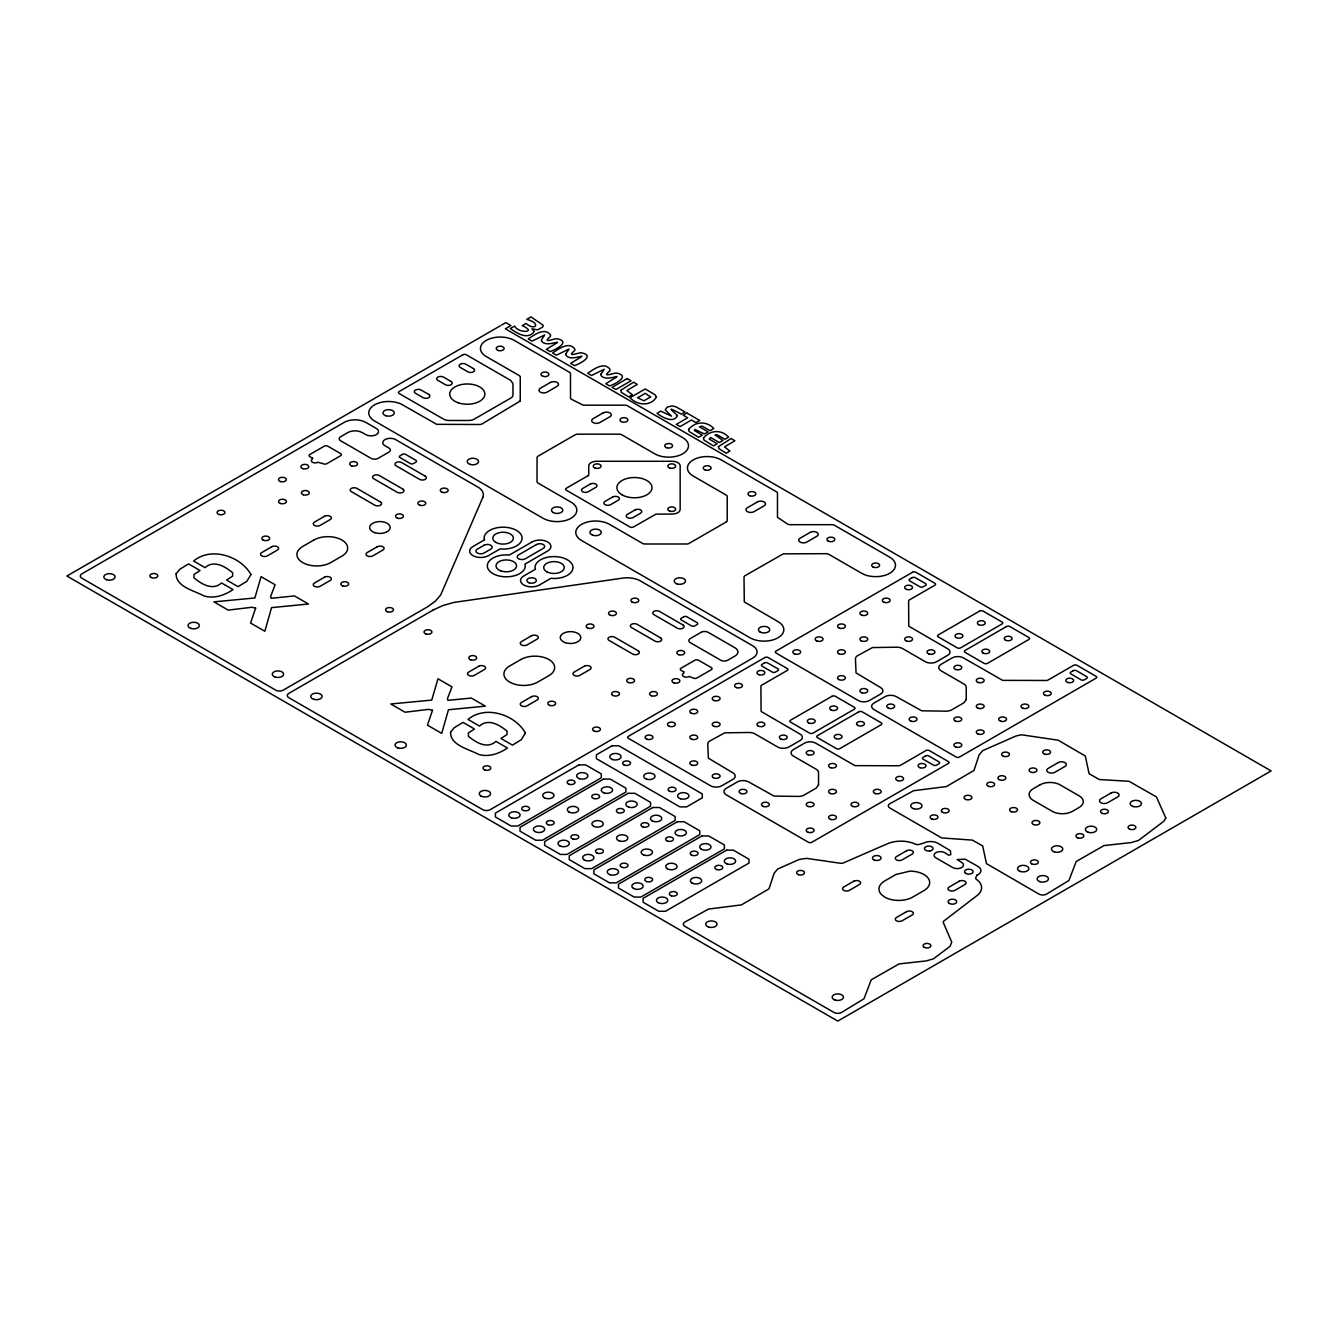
<?xml version="1.0" encoding="UTF-8"?>
<svg xmlns="http://www.w3.org/2000/svg" width="1338" height="1338" viewBox="0 0 1338 1338"><rect width="100%" height="100%" fill="white"/><g stroke="black" fill="none" stroke-linecap="round" stroke-linejoin="round"><path stroke-width="1.5" d="M500.228 325.853L66.9 576.026L837.772 1021.095L1271.1 770.922L505.363 328.83L510.965 325.602L505.814 322.625L501.449 325.134M976.941 875.152L976.054 877.109A3.713 2.141 0 0 0 976.506 879.417A22.746 13.129 0 0 1 977.008 895.607L944.009 920.895A3.713 2.141 0 0 0 943.357 922.718L951.77 942.186L950.047 946.334L933.422 958.861L926.13 960.935L899.052 963.912L871.205 979.834L863.997 998.784L841.535 1012.465A5.319 3.077 0 0 1 834.009 1012.465L684.905 926.364A5.319 3.061 0 0 1 684.905 922.033L708.605 909.054L741.403 904.906L768.999 888.833L774.15 873.196L777.746 868.981L799.422 859.381L806.613 858.377L840.348 863.244A3.713 2.141 0 0 0 843.492 862.876L887.295 843.81A22.746 13.129 0 0 1 915.326 844.111A3.713 2.141 0 0 0 919.34 844.362L923.805 843.074A10.202 5.887 0 0 1 937.905 843.258L950.398 850.684L950.8 854.631L948.558 855.183L944.862 852.691A6.322 3.646 0 0 0 935.898 852.691A6.322 3.646 0 0 0 935.898 857.859L952.689 867.542A6.322 3.646 0 0 0 961.637 867.542A6.322 3.646 0 0 0 961.637 862.374L957.138 859.565L965.099 859.18L977.978 866.388A10.202 5.887 0 0 1 978.295 874.534L976.941 875.152M677.413 415.516C673.884 423.945 661.457 417.004 657.042 413.291L660.771 411.134L671.559 416.151L665.203 409.863L667.21 407.087L672.027 405.932L675.857 406.769L685.073 411.987L681.343 414.144C665.839 405.966 670.606 409.027 677.413 415.516M541.572 339.701L541.455 340.839C546.774 349.837 571.644 333.714 546.322 349.369L550.152 351.576C556.457 349.402 571.209 341.29 556.675 338.681C552.193 339.2 541.907 343.582 550.386 336.457L550.604 335.169C544.901 326.706 533.795 335.202 528.276 338.949L532.072 341.14L544.7 334.968L541.572 339.701M565.907 353.75L565.79 354.888C571.109 363.886 595.979 347.763 570.657 363.418L574.487 365.625C580.792 363.451 595.544 355.339 581.01 352.73C576.527 353.249 566.242 357.631 574.721 350.506L574.922 349.218C569.235 340.755 558.13 349.251 552.594 352.998L556.391 355.189L569.035 349.017L565.907 353.75M601.046 374.038L600.929 375.175C606.265 384.173 631.118 368.05 605.796 383.705L609.643 385.929C615.932 383.755 630.683 375.627 616.166 373.018C611.683 373.536 601.398 377.918 609.86 370.793L610.078 369.505C604.375 361.043 593.269 369.539 587.75 373.285L591.547 375.476L604.191 369.305L601.046 374.038M255.642 608.154L250.557 623.04L264.84 631.268L271.564 607.619L308.493 604.023L294.477 595.928L271.146 598.303L270.627 596.447L275.11 584.756L261.077 576.645L254.872 597.969L213.879 601.866L228.162 610.111L251.895 607.268L255.642 608.154M432.492 710.311L427.441 725.163L441.724 733.408L448.447 709.742L485.376 706.146L471.361 698.051L447.896 700.343L447.461 698.553L451.993 686.879L437.978 678.784L431.756 700.092L390.78 703.989L405.046 712.234L428.745 709.357L432.492 710.311M1165.816 818.103L1163.843 821.231L1138.404 840.498L1131.128 842.589L1104.017 845.566L1076.187 861.505L1068.962 880.454L1046.517 894.119A5.319 3.077 0 0 1 1038.99 894.119L986.457 863.612L982.677 845.9L972.341 840.113L941.668 837.923L889.87 808.018A5.319 3.061 0 0 1 889.87 803.686L913.553 790.725L946.384 786.56L973.98 770.487L979.132 754.833L982.744 750.635L1016.111 735.95L1021.513 734.796L1058.207 740.198L1085.302 756.037L1089.099 773.749L1099.418 779.536L1129.038 781.292L1156.467 796.93L1165.816 818.103M312.59 458.248L312.423 459.085A3.88 2.241 0 0 0 312.423 462.246A3.88 2.241 0 0 0 317.909 462.246L323.11 463.684A2.626 1.522 0 0 0 326.823 463.684L340.621 455.723A2.626 1.522 0 0 0 340.621 453.582L327.894 446.223A2.626 1.522 0 0 0 324.181 446.223L309.814 454.519A2.626 1.522 0 0 0 309.814 456.659L312.59 458.248M683.818 671.927L683.534 673.349A3.88 2.241 0 0 0 683.534 676.51A3.88 2.241 0 0 0 689.037 676.51L693.218 678.015A2.626 1.522 0 0 0 696.931 678.015L711.298 669.719A2.626 1.522 0 0 0 711.298 667.578L698.553 660.236A2.626 1.522 0 0 0 694.84 660.236L681.059 668.197A2.626 1.522 0 0 0 681.059 670.338L683.818 671.927M656.423 397.001C651.021 406.668 636.938 405.481 630.064 397.721L645.217 388.973L655.051 394.76L656.423 397.001M176.114 573.734C175.796 586.964 194.445 590.66 204.162 595.979C214.214 598.939 224.684 595.31 233.013 589.573L221.523 582.95C212.742 590.995 201.503 584.054 193.993 577.882L193.993 574.487L200.048 570.54L188.574 563.917L179.76 569.302L176.114 573.734M250.942 574.554L246.844 581.294L238.047 586.663L226.557 580.04L232.628 576.109L232.628 572.714C225.102 566.543 213.863 559.602 205.082 567.646L193.609 561.007C211.237 546.255 240.89 556.307 250.942 574.554M450.555 732.17C450.22 745.4 468.885 749.096 478.586 754.415C488.638 757.375 499.107 753.746 507.436 748.026L495.963 741.386C487.166 749.431 475.927 742.49 468.417 736.318L468.417 732.923L474.472 728.993L462.998 722.369L454.201 727.738L450.555 732.17M525.382 733.007L521.268 739.73L512.471 745.115L500.997 738.492L507.052 734.545L507.052 731.15C499.542 724.979 488.303 718.038 479.506 726.082L468.032 719.459C485.661 704.691 515.314 714.743 525.382 733.007M688.585 429.414L689.12 431.488L698.603 437.292L702.299 435.168L694.355 430.518L694.907 429.431L704.407 433.947L708.086 431.823L699.423 426.822L702.015 426.103L710.077 430.669L713.756 428.545C706.531 420.65 695.108 421.42 688.585 429.414M703.454 438.011L703.989 440.068L713.489 445.872L717.168 443.748L709.224 439.098L710.612 437.526L719.275 442.527L722.955 440.403L715.027 434.984L716.9 434.683L724.945 439.265L728.625 437.125C721.399 429.23 709.976 430 703.454 438.011M620.815 390.278L621.317 392.335L628.576 396.851L632.322 394.693L626.886 390.512L637.289 384.407L633.493 382.216L620.815 390.278M718.422 446.624L718.907 448.682L726.183 453.214L729.912 451.04L724.477 446.875L734.897 440.754L731.1 438.563L718.422 446.624M533.962 331.255L533.628 332.409C526.687 339.936 516.719 332.861 510.33 328.596L514.645 326.104C518.241 333.63 538.093 332.727 522.255 325.636L526.085 323.428C534.882 331.49 542.007 323.278 526.704 319.381L530.969 316.905L543.077 325.184A5.018 2.893 0 0 1 542.308 327.325L537.592 329.85L531.922 328.814L533.962 331.255M520.248 400.999L482.182 423.862A3.713 2.141 0 0 1 479.556 424.497L436.673 424.33L402.554 404.845A19.786 11.423 0 0 0 374.573 404.845A19.786 11.423 0 0 0 374.573 421.002L543.077 518.274A19.786 11.423 0 0 0 571.042 518.274A19.786 11.423 0 0 0 571.042 502.135L538.127 483.118A3.713 2.141 0 0 1 537.04 481.613L537.04 457.68A3.713 2.141 0 0 1 538.127 456.158L575.106 434.8A3.713 2.141 0 0 1 577.732 434.181L619.176 434.181A3.713 2.141 0 0 1 621.819 434.8L654.734 453.816A19.786 11.423 0 0 0 682.698 453.816A19.786 11.423 0 0 0 682.698 437.66L627.522 405.799A3.713 2.141 0 0 0 624.896 405.18L583.217 405.18L571.577 399.343A3.713 2.141 0 0 1 570.49 397.821L570.49 373.77A3.713 2.141 0 0 0 569.403 372.248L514.21 340.387A19.786 11.423 0 0 0 486.246 340.387A19.786 11.423 0 0 0 486.246 356.544L519.161 375.543A3.713 2.141 0 0 1 520.248 377.065L520.248 400.999M818.538 784.854L816.213 788.082L804.071 795.09A7.911 4.566 0 0 1 798.468 796.428L774.033 796.077L748.611 781.894A7.911 4.566 0 0 0 737.422 781.894L726.233 788.35A7.911 4.566 0 0 0 726.233 794.822L808.47 842.288A2.375 1.371 0 0 0 811.815 842.288L948.324 763.48A2.375 1.371 0 0 0 948.324 761.539L929.291 750.568A2.375 1.371 0 0 0 925.946 750.568L900.34 765.353A2.375 1.371 0 0 1 898.668 765.754L854.965 765.637L815.728 743.142A7.911 4.566 0 0 0 804.539 743.142L793.35 749.598A7.911 4.566 0 0 0 793.35 756.054L816.213 769.25A7.911 4.566 0 0 1 818.538 772.478L818.538 784.854M966.22 699.59L963.895 702.818L951.753 709.826A7.911 4.566 0 0 1 946.167 711.164L921.715 710.812L896.293 696.63A7.911 4.566 0 0 0 885.104 696.63L873.915 703.086A7.911 4.566 0 0 0 873.915 709.541L956.152 757.024A2.375 1.371 0 0 0 959.513 757.024L1096.006 678.215A2.375 1.371 0 0 0 1096.006 676.275L1076.99 665.304A2.375 1.371 0 0 0 1073.628 665.304L1048.022 680.072A2.375 1.371 0 0 1 1046.349 680.473L1002.647 680.373L963.427 657.878A7.911 4.566 0 0 0 952.238 657.878L941.049 664.334A7.911 4.566 0 0 0 941.049 670.79L963.895 683.986A7.911 4.566 0 0 1 966.22 687.214L966.22 699.59M650.552 396.951L643.896 400.798L637.607 397.754L645.267 393.322L650.552 396.951M482.801 497.435L440.704 594.925L435.218 601.297L427.508 606.833L283.238 690.124A5.319 3.077 0 0 1 275.745 690.157L81.852 578.2A5.319 3.077 0 0 1 81.852 573.851L344.167 422.407A15.303 8.831 0 0 1 365.826 422.407L376.346 428.478A7.51 4.332 0 0 1 376.346 434.616A7.51 4.332 0 0 1 365.726 434.616L362.096 432.525A10.052 5.804 0 0 0 347.897 432.525L340.638 436.723A4.967 2.877 0 0 0 340.638 440.771L371.094 458.349A4.967 2.877 0 0 0 378.119 458.349L388.973 452.093A4.967 2.877 0 0 0 388.973 448.046L385.729 446.173A7.576 4.382 0 0 1 384.307 440.035A7.576 4.382 0 0 1 394.927 439.215L476.78 486.463A19 10.972 0 0 1 482.801 497.435M462.898 354.754L399.125 391.566A2.375 1.371 0 0 0 399.125 393.506L443.547 419.145A7.911 4.566 0 0 0 449.15 420.483L468.651 420.483A7.911 4.566 0 0 0 474.254 419.145L510.681 398.122A7.911 4.566 0 0 0 512.989 394.894L512.989 383.621L510.681 380.393L466.26 354.754A2.375 1.371 0 0 0 462.898 354.754M402.437 454.418L400.062 455.773A2.275 1.321 0 0 0 400.062 457.646L410.264 463.533A2.275 1.321 0 0 0 413.492 463.533L415.867 462.162A2.275 1.321 0 0 0 415.867 460.305L405.665 454.418A2.275 1.321 0 0 0 402.437 454.418M550.42 382.434L540.351 388.254A4.75 2.743 0 0 0 540.351 392.134A4.75 2.743 0 0 0 547.058 392.134L557.126 386.314A4.75 2.743 0 0 0 557.126 382.434A4.75 2.743 0 0 0 550.42 382.434M271.765 546.757L261.696 552.577A4.014 2.325 0 0 0 261.696 555.855A4.014 2.325 0 0 0 267.366 555.855L277.434 550.035A4.014 2.325 0 0 0 277.434 546.757A4.014 2.325 0 0 0 271.765 546.757M324.498 516.301L314.43 522.121A4.014 2.325 0 0 0 314.43 525.399A4.014 2.325 0 0 0 320.117 525.399L330.185 519.579A4.014 2.325 0 0 0 330.185 516.301A4.014 2.325 0 0 0 324.498 516.301M313.912 540L302.723 546.456A19.786 11.423 0 0 0 302.723 562.612A19.786 11.423 0 0 0 330.703 562.612L341.892 556.14A19.786 11.423 0 0 0 341.892 540A19.786 11.423 0 0 0 313.912 540M627.221 378.587L612.085 387.334L615.881 389.525L631.018 380.778L627.221 378.587M603.154 412.89L593.085 418.694A4.75 2.743 0 0 0 593.085 422.574A4.75 2.743 0 0 0 599.792 422.574L609.877 416.77A4.75 2.743 0 0 0 609.877 412.89A4.75 2.743 0 0 0 603.154 412.89M324.498 577.213L314.43 583.017A4.014 2.325 0 0 0 314.43 586.295A4.014 2.325 0 0 0 320.117 586.295L330.185 580.491A4.014 2.325 0 0 0 330.185 577.213A4.014 2.325 0 0 0 324.498 577.213M377.249 546.757L367.181 552.577A4.014 2.325 0 0 0 367.181 555.855A4.014 2.325 0 0 0 372.85 555.855L382.919 550.035A4.014 2.325 0 0 0 382.919 546.757A4.014 2.325 0 0 0 377.249 546.757M686.912 413.041L683.166 415.198L687.665 417.807L676.259 424.38L680.055 426.588L691.462 419.998L695.977 422.607L699.724 420.45L686.912 413.041M588.051 475.692L566.275 488.253A2.375 1.371 0 0 0 566.275 490.193L630.047 527.021A2.375 1.371 0 0 0 633.409 527.021L655.955 514.143L672.245 514.043A7.911 4.566 0 0 0 680.156 509.477L680.156 465.841A7.911 4.566 0 0 0 672.245 461.276L596.648 461.276A7.911 4.566 0 0 0 588.737 465.841L588.737 474.722A2.375 1.371 0 0 1 588.051 475.692M484.49 539.85L472.883 546.556A11.072 6.389 0 0 0 472.883 555.605A11.072 6.389 0 0 0 488.537 555.605L500.144 548.898L503.088 549.115A18.983 10.955 0 0 0 522.071 538.16A18.983 10.955 0 0 0 503.088 527.189A18.983 10.955 0 0 0 484.105 538.16L484.49 539.85M484.072 545.268L477.348 549.132A4.75 2.743 0 0 0 477.348 553.012A4.75 2.743 0 0 0 484.072 553.012L490.778 549.132A4.75 2.743 0 0 0 490.778 545.268A4.75 2.743 0 0 0 484.072 545.268M590.259 484.105L582.649 488.504A3.964 2.291 0 0 0 582.649 491.732A3.964 2.291 0 0 0 588.235 491.732L595.845 487.333A3.964 2.291 0 0 0 595.845 484.105A3.964 2.291 0 0 0 590.259 484.105M532.039 541.957L509.243 555.119L506.299 554.885A18.983 10.955 0 0 0 487.316 565.857A18.983 10.955 0 0 0 506.299 576.812A18.983 10.955 0 0 0 525.282 565.857L524.897 564.151L547.694 550.988A11.072 6.389 0 0 0 547.694 541.957A11.072 6.389 0 0 0 532.039 541.957M612.637 497.017L605.027 501.416A3.964 2.291 0 0 0 605.027 504.643A3.964 2.291 0 0 0 610.613 504.643L618.223 500.261A3.964 2.291 0 0 0 618.223 497.017A3.964 2.291 0 0 0 612.637 497.017M536.505 544.533L518.609 554.869A4.75 2.743 0 0 0 518.609 558.749A4.75 2.743 0 0 0 525.316 558.749L543.228 548.413A4.75 2.743 0 0 0 543.228 544.533A4.75 2.743 0 0 0 536.505 544.533M433.111 610.061L288.824 693.368A5.319 3.077 0 0 0 288.791 697.683L482.7 809.641A5.319 3.077 0 0 0 490.226 809.641L752.541 658.179A15.303 8.831 0 0 0 752.558 645.685L641.588 581.612A19 10.972 0 0 0 622.605 578.133L453.733 602.451L442.694 605.612L433.111 610.061M635.015 509.945L627.405 514.344A3.964 2.291 0 0 0 627.405 517.572A3.964 2.291 0 0 0 632.991 517.572L640.601 513.173A3.964 2.291 0 0 0 640.601 509.945A3.964 2.291 0 0 0 635.015 509.945M535.401 569.252L523.794 575.942A11.072 6.389 0 0 0 523.794 584.99A11.072 6.389 0 0 0 539.448 584.99L551.055 578.284L553.999 578.518A18.983 10.955 0 0 0 572.982 567.546A18.983 10.955 0 0 0 553.999 556.591A18.983 10.955 0 0 0 535.016 567.546L535.401 569.252M757.392 501.934L747.323 507.754A4.75 2.743 0 0 0 747.323 511.634A4.75 2.743 0 0 0 754.047 511.634L764.115 505.814A4.75 2.743 0 0 0 764.115 501.934A4.75 2.743 0 0 0 757.392 501.934M726.149 522.004L689.17 543.362A3.713 2.141 0 0 1 686.528 543.997L645.083 543.997A3.713 2.141 0 0 1 642.457 543.362L609.526 524.362A19.786 11.423 0 0 0 581.562 524.362A19.786 11.423 0 0 0 581.562 540.502L750.066 637.791A19.786 11.423 0 0 0 778.03 637.791A19.786 11.423 0 0 0 778.03 621.635L744.296 601.933L744.012 577.18A3.713 2.141 0 0 1 745.099 575.658L783.299 553.848L826.165 553.681A3.713 2.141 0 0 1 828.791 554.317L861.722 573.316A19.786 11.423 0 0 0 889.686 573.316A19.786 11.423 0 0 0 889.686 557.16L834.494 525.299A3.713 2.141 0 0 0 831.868 524.68L790.206 524.68A3.713 2.141 0 0 1 787.564 524.044L777.478 517.321L777.478 493.27A3.713 2.141 0 0 0 776.375 491.748L721.199 459.887A19.786 11.423 0 0 0 693.218 459.887A19.786 11.423 0 0 0 693.218 476.044L726.149 495.043A3.713 2.141 0 0 1 727.236 496.565L727.236 520.499A3.713 2.141 0 0 1 726.149 522.004M478.736 666.257L468.668 672.077A4.014 2.325 0 0 0 468.668 675.356A4.014 2.325 0 0 0 474.354 675.356L484.423 669.535A4.014 2.325 0 0 0 484.423 666.257A4.014 2.325 0 0 0 478.736 666.257M531.487 635.801L521.419 641.621A4.014 2.325 0 0 0 521.419 644.899A4.014 2.325 0 0 0 527.105 644.899L537.174 639.096A4.014 2.325 0 0 0 537.174 635.801A4.014 2.325 0 0 0 531.487 635.801M520.9 659.5L509.711 665.956A19.786 11.423 0 0 0 509.711 682.112A19.786 11.423 0 0 0 537.675 682.112L548.864 675.657A19.786 11.423 0 0 0 548.864 659.5A19.786 11.423 0 0 0 520.9 659.5M810.142 532.39L800.074 538.211A4.75 2.743 0 0 0 800.074 542.074A4.75 2.743 0 0 0 806.781 542.074L816.849 536.27A4.75 2.743 0 0 0 816.849 532.39A4.75 2.743 0 0 0 810.142 532.39M531.487 696.713L521.419 702.517A4.014 2.325 0 0 0 521.419 705.795A4.014 2.325 0 0 0 527.105 705.795L537.174 699.991A4.014 2.325 0 0 0 537.174 696.713A4.014 2.325 0 0 0 531.487 696.713M584.221 666.257L574.153 672.077A4.014 2.325 0 0 0 574.153 675.356A4.014 2.325 0 0 0 579.839 675.356L589.907 669.535A4.014 2.325 0 0 0 589.907 666.257A4.014 2.325 0 0 0 584.221 666.257M683.685 616.785L681.326 618.156A2.275 1.321 0 0 0 681.326 620.012L691.529 625.916A2.275 1.321 0 0 0 694.74 625.916L697.115 624.545A2.275 1.321 0 0 0 697.115 622.688L686.912 616.785A2.275 1.321 0 0 0 683.685 616.785M701.129 632.322L690.274 638.577A4.967 2.877 0 0 0 690.274 642.641L720.73 660.219A4.967 2.877 0 0 0 727.755 660.219L735.014 656.038A10.052 5.804 0 0 0 735.014 647.826L708.153 632.322A4.967 2.877 0 0 0 701.129 632.322M578.919 764.884L495.411 813.103L495.411 816.966L511.083 826.014L517.789 826.014L601.297 777.796L601.297 773.916L585.643 764.884L578.919 764.884M612.068 745.751L596.397 754.783L596.397 758.663L679.921 806.881L686.628 806.881L702.283 797.833L702.283 793.952L618.775 745.751L612.068 745.751M764.834 657.543L628.325 736.352A2.375 1.371 0 0 0 628.325 738.292L710.562 785.774A7.911 4.566 0 0 0 721.751 785.774L732.94 779.318A7.911 4.566 0 0 0 732.94 772.846L708.371 758.178L707.769 744.062A7.911 4.566 0 0 1 710.077 740.834L724.795 732.823L749.247 732.488A7.911 4.566 0 0 1 754.833 733.809L777.696 747.005A7.911 4.566 0 0 0 788.885 747.005L800.074 740.55A7.911 4.566 0 0 0 800.074 734.094L761.088 711.448L760.904 686.21A2.375 1.371 0 0 1 761.606 685.24L787.212 670.472A2.375 1.371 0 0 0 787.212 668.532L768.179 657.543A2.375 1.371 0 0 0 764.834 657.543M912.516 572.279L776.023 651.088A2.375 1.371 0 0 0 776.023 653.028L858.243 700.51A7.911 4.566 0 0 0 869.432 700.51L880.621 694.037A7.911 4.566 0 0 0 880.621 687.581L856.052 672.914L855.45 658.798A7.911 4.566 0 0 1 857.775 655.57L872.493 647.559L896.928 647.207A7.911 4.566 0 0 1 902.531 648.545L925.378 661.741A7.911 4.566 0 0 0 936.567 661.741L947.756 655.286A7.911 4.566 0 0 0 947.756 648.83L908.786 626.184L908.602 600.946A2.375 1.371 0 0 1 909.288 599.976L934.894 585.208A2.375 1.371 0 0 0 934.894 583.268L915.878 572.279A2.375 1.371 0 0 0 912.516 572.279M764.433 662.946L762.058 664.317A2.275 1.321 0 0 0 762.058 666.173L772.26 672.061A2.275 1.321 0 0 0 775.488 672.061L777.863 670.689A2.275 1.321 0 0 0 777.863 668.833L767.661 662.946A2.275 1.321 0 0 0 764.433 662.946M912.115 577.682L909.756 579.053A2.275 1.321 0 0 0 909.756 580.909L919.959 586.797A2.275 1.321 0 0 0 923.17 586.797L925.545 585.425A2.275 1.321 0 0 0 925.545 583.569L915.343 577.682A2.275 1.321 0 0 0 912.115 577.682M603.538 779.084L520.03 827.302L520.03 831.182L535.685 840.231L542.408 840.231L625.916 792.012L625.916 788.132L610.245 779.084L603.538 779.084M628.158 793.3L544.65 841.518L544.65 845.399L560.304 854.43L567.011 854.43L650.536 806.229L650.536 802.348L634.864 793.3L628.158 793.3M831.952 696.312L790.557 720.212A2.375 1.371 0 0 0 790.557 722.152L809.574 733.124A2.375 1.371 0 0 0 812.935 733.124L854.33 709.224A2.375 1.371 0 0 0 854.33 707.284L835.313 696.312A2.375 1.371 0 0 0 831.952 696.312M979.65 611.048L938.239 634.948A2.375 1.371 0 0 0 938.239 636.871L957.272 647.86A2.375 1.371 0 0 0 960.617 647.86L1002.028 623.96A2.375 1.371 0 0 0 1002.028 622.019L982.995 611.048A2.375 1.371 0 0 0 979.65 611.048M652.76 807.516L569.252 855.735L569.252 859.598L584.923 868.646L591.63 868.646L675.138 820.428L675.138 816.565L659.483 807.516L652.76 807.516M858.812 711.816L817.418 735.716A2.375 1.371 0 0 0 817.418 737.639L836.434 748.628A2.375 1.371 0 0 0 839.796 748.628L881.19 724.728A2.375 1.371 0 0 0 881.19 722.788L862.174 711.816A2.375 1.371 0 0 0 858.812 711.816M1006.494 626.535L965.099 650.452A2.375 1.371 0 0 0 965.099 652.375L984.116 663.364A2.375 1.371 0 0 0 987.477 663.364L1028.872 639.464A2.375 1.371 0 0 0 1028.872 637.524L1009.856 626.535A2.375 1.371 0 0 0 1006.494 626.535M677.379 821.733L593.871 869.934L593.871 873.814L609.526 882.863L616.249 882.863L699.757 834.644L699.757 830.764L684.086 821.733L677.379 821.733M701.998 835.932L618.491 884.15L618.491 888.031L634.145 897.062L640.869 897.062L724.376 848.861L724.376 844.98L708.705 835.932L701.998 835.932M726.601 850.148L643.093 898.367L643.093 902.23L658.764 911.278L665.471 911.278L748.979 863.06L748.979 859.197L733.324 850.148L726.601 850.148M925.545 755.953L923.17 757.325A2.275 1.321 0 0 0 923.17 759.198L933.372 765.085A2.275 1.321 0 0 0 936.6 765.085L938.975 763.714A2.275 1.321 0 0 0 938.975 761.857L928.773 755.953A2.275 1.321 0 0 0 925.545 755.953M1073.227 670.689L1070.868 672.061A2.275 1.321 0 0 0 1070.868 673.917L1081.071 679.821A2.275 1.321 0 0 0 1084.282 679.821L1086.657 678.45A2.275 1.321 0 0 0 1086.657 676.593L1076.454 670.689A2.275 1.321 0 0 0 1073.227 670.689M1058.224 762.593L1048.156 768.413A4.75 2.743 0 0 0 1048.156 772.277A4.75 2.743 0 0 0 1054.879 772.277L1064.948 766.473A4.75 2.743 0 0 0 1064.948 762.593A4.75 2.743 0 0 0 1058.224 762.593M853.761 881.24L843.693 887.044A4.014 2.325 0 0 0 843.693 890.339A4.014 2.325 0 0 0 849.379 890.339L859.448 884.518A4.014 2.325 0 0 0 859.448 881.24A4.014 2.325 0 0 0 853.761 881.24M906.512 850.784L896.443 856.604A4.014 2.325 0 0 0 896.443 859.882A4.014 2.325 0 0 0 902.113 859.882L912.182 854.062A4.014 2.325 0 0 0 912.182 850.784A4.014 2.325 0 0 0 906.512 850.784M1039.91 784.888L1033.304 788.701A14.317 8.262 0 0 0 1033.304 800.392L1052.22 811.313A14.317 8.262 0 0 0 1072.474 811.313L1079.064 807.5A14.317 8.262 0 0 0 1079.064 795.809L1060.164 784.888A14.317 8.262 0 0 0 1039.91 784.888M895.925 874.483L884.736 880.939A19.786 11.423 0 0 0 881.591 894.721L884.736 897.096A19.786 11.423 0 0 0 912.7 897.096L923.889 890.623A19.786 11.423 0 0 0 928.187 878.18A19.786 11.423 0 0 0 909.907 871.138L895.925 874.483M1110.975 793.049L1100.906 798.853A4.75 2.743 0 0 0 1100.906 802.733A4.75 2.743 0 0 0 1107.613 802.733L1117.682 796.93A4.75 2.743 0 0 0 1117.682 793.049A4.75 2.743 0 0 0 1110.975 793.049M906.512 911.68L896.443 917.5A4.014 2.325 0 0 0 896.443 920.778A4.014 2.325 0 0 0 902.113 920.778L912.182 914.975A4.014 2.325 0 0 0 912.182 911.68A4.014 2.325 0 0 0 906.512 911.68M959.246 881.24L949.177 887.044A4.014 2.325 0 0 0 949.177 890.339A4.014 2.325 0 0 0 954.864 890.339L964.932 884.518A4.014 2.325 0 0 0 964.932 881.24A4.014 2.325 0 0 0 959.246 881.24M929.86 850.951L928.739 851.035A4.315 2.492 0 0 1 924.842 847.506A4.315 2.492 0 0 1 932.051 846.954A4.315 2.492 0 0 1 929.86 850.951M1033.02 772.511L1031.999 772.444A3.964 2.291 0 0 1 1029.875 768.848A3.964 2.291 0 0 1 1036.448 769.099L1036.833 769.651A3.964 2.291 0 0 1 1033.02 772.511M473.451 368.586L465.841 364.204A3.964 2.291 0 0 0 460.239 364.204A3.964 2.291 0 0 0 460.239 367.432L467.848 371.813A3.964 2.291 0 0 0 473.451 371.813A3.964 2.291 0 0 0 473.451 368.586M451.073 381.514L443.463 377.115A3.964 2.291 0 0 0 437.861 377.115A3.964 2.291 0 0 0 437.861 380.343L445.47 384.742A3.964 2.291 0 0 0 451.073 384.742A3.964 2.291 0 0 0 451.073 381.514M428.695 394.426L421.085 390.027A3.964 2.291 0 0 0 415.482 390.027A3.964 2.291 0 0 0 415.482 393.272L423.092 397.654A3.964 2.291 0 0 0 428.695 397.654A3.964 2.291 0 0 0 428.695 394.426M425.2 476.144L401.718 462.58A3.964 2.291 0 0 0 396.115 462.58A3.964 2.291 0 0 0 396.115 465.808L419.614 479.372A3.964 2.291 0 0 0 425.2 479.372A3.964 2.291 0 0 0 425.2 476.144M682.965 624.963L659.467 611.399A3.964 2.291 0 0 0 653.881 611.399A3.964 2.291 0 0 0 653.881 614.627L677.363 628.191A3.964 2.291 0 0 0 682.965 628.191A3.964 2.291 0 0 0 682.965 624.963M402.822 489.072L379.34 475.508A3.964 2.291 0 0 0 373.737 475.508A3.964 2.291 0 0 0 373.737 478.736L397.235 492.3A3.964 2.291 0 0 0 402.822 492.3A3.964 2.291 0 0 0 402.822 489.072M660.587 637.875L637.089 624.311A3.964 2.291 0 0 0 631.503 624.311A3.964 2.291 0 0 0 631.503 627.539L654.984 641.103A3.964 2.291 0 0 0 660.587 641.103A3.964 2.291 0 0 0 660.587 637.875M380.46 501.984L356.962 488.42A3.964 2.291 0 0 0 351.359 488.42A3.964 2.291 0 0 0 351.359 491.648L374.857 505.212A3.964 2.291 0 0 0 380.46 505.212A3.964 2.291 0 0 0 380.46 501.984M638.209 650.803L614.711 637.239A3.964 2.291 0 0 0 609.125 637.239A3.964 2.291 0 0 0 609.125 640.467L632.623 654.031A3.964 2.291 0 0 0 638.209 654.031A3.964 2.291 0 0 0 638.209 650.803M621.116 421.554A3.964 2.291 0 0 0 627.739 420.533A3.964 2.291 0 0 0 622.889 417.724A3.964 2.291 0 0 0 621.116 421.554M669.769 468.099A3.964 2.291 0 0 0 675.69 466.126A3.964 2.291 0 0 0 669.769 464.152A3.964 2.291 0 0 0 669.769 468.099M714.174 700.543A3.964 2.291 0 0 0 720.112 698.57A3.964 2.291 0 0 0 714.174 696.596A3.964 2.291 0 0 0 714.174 700.543M714.174 726.383A3.964 2.291 0 0 0 720.112 724.41A3.964 2.291 0 0 0 714.174 722.42A3.964 2.291 0 0 0 714.174 726.383M758.111 726.016A3.964 2.291 0 0 0 764.734 724.995A3.964 2.291 0 0 0 759.884 722.202A3.964 2.291 0 0 0 758.111 726.016M691.796 739.295A3.964 2.291 0 0 0 697.734 737.322A3.964 2.291 0 0 0 691.796 735.348A3.964 2.291 0 0 0 691.796 739.295M781.308 739.295A3.964 2.291 0 0 0 787.246 737.322A3.964 2.291 0 0 0 781.308 735.348A3.964 2.291 0 0 0 781.308 739.295M713.355 777.696A3.964 2.291 0 0 0 719.978 776.676A3.964 2.291 0 0 0 715.128 773.882A3.964 2.291 0 0 0 713.355 777.696M691.796 765.135A3.964 2.291 0 0 0 697.734 763.162A3.964 2.291 0 0 0 691.796 761.188A3.964 2.291 0 0 0 691.796 765.135M758.93 674.703A3.964 2.291 0 0 0 764.868 672.73A3.964 2.291 0 0 0 758.93 670.756A3.964 2.291 0 0 0 758.93 674.703M647.057 739.295A3.964 2.291 0 0 0 652.977 737.322A3.964 2.291 0 0 0 647.057 735.348A3.964 2.291 0 0 0 647.057 739.295M828.105 541.054A3.964 2.291 0 0 0 834.711 540.034A3.964 2.291 0 0 0 829.878 537.224A3.964 2.291 0 0 0 828.105 541.054M523.643 810.544A3.964 2.291 0 0 0 529.58 808.57A3.964 2.291 0 0 0 523.643 806.597A3.964 2.291 0 0 0 523.643 810.544M511.584 817.886A5.703 3.295 0 0 0 520.131 815.026A5.703 3.295 0 0 0 511.584 812.183A5.703 3.295 0 0 0 511.584 817.886M569.118 784.302A3.964 2.291 0 0 0 575.039 782.329A3.964 2.291 0 0 0 569.118 780.338A3.964 2.291 0 0 0 569.118 784.302M544.332 797.766A5.703 3.295 0 0 0 553.865 796.294A5.703 3.295 0 0 0 546.874 792.263A5.703 3.295 0 0 0 544.332 797.766M579.438 778.716A5.703 3.295 0 0 0 587.967 775.856A5.703 3.295 0 0 0 579.438 773.013A5.703 3.295 0 0 0 579.438 778.716M548.262 824.76A3.964 2.291 0 0 0 554.2 822.786A3.964 2.291 0 0 0 548.262 820.813A3.964 2.291 0 0 0 548.262 824.76M535.016 831.567A5.703 3.295 0 0 0 544.549 830.095A5.703 3.295 0 0 0 537.575 826.064A5.703 3.295 0 0 0 535.016 831.567M593.721 798.518A3.964 2.291 0 0 0 599.658 796.528A3.964 2.291 0 0 0 593.721 794.555A3.964 2.291 0 0 0 593.721 798.518M568.951 811.982A5.703 3.295 0 0 0 578.468 810.51A5.703 3.295 0 0 0 571.493 806.48A5.703 3.295 0 0 0 568.951 811.982M604.04 792.916A5.703 3.295 0 0 0 612.587 790.072A5.703 3.295 0 0 0 604.04 787.229A5.703 3.295 0 0 0 604.04 792.916M572.865 838.976A3.964 2.291 0 0 0 578.802 837.003A3.964 2.291 0 0 0 572.865 835.012A3.964 2.291 0 0 0 572.865 838.976M559.635 845.783A5.703 3.295 0 0 0 569.168 844.311A5.703 3.295 0 0 0 562.194 840.281A5.703 3.295 0 0 0 559.635 845.783M618.34 812.718A3.964 2.291 0 0 0 624.277 810.744A3.964 2.291 0 0 0 618.34 808.771A3.964 2.291 0 0 0 618.34 812.718M593.554 826.198A5.703 3.295 0 0 0 603.087 824.726A5.703 3.295 0 0 0 596.112 820.696A5.703 3.295 0 0 0 593.554 826.198M628.659 807.132A5.703 3.295 0 0 0 637.206 804.289A5.703 3.295 0 0 0 628.659 801.429A5.703 3.295 0 0 0 628.659 807.132M596.664 852.824A3.964 2.291 0 0 0 603.287 851.804A3.964 2.291 0 0 0 598.437 848.994A3.964 2.291 0 0 0 596.664 852.824M584.254 859.983A5.703 3.295 0 0 0 593.771 858.511A5.703 3.295 0 0 0 586.797 854.497A5.703 3.295 0 0 0 584.254 859.983M642.959 826.934A3.964 2.291 0 0 0 648.897 824.961A3.964 2.291 0 0 0 642.959 822.97A3.964 2.291 0 0 0 642.959 826.934M619.343 840.933A5.703 3.295 0 0 0 627.89 838.073A5.703 3.295 0 0 0 619.343 835.23A5.703 3.295 0 0 0 619.343 840.933M652.091 820.813A5.703 3.295 0 0 0 661.624 819.341A5.703 3.295 0 0 0 654.65 815.31A5.703 3.295 0 0 0 652.091 820.813M622.103 867.392A3.964 2.291 0 0 0 628.04 865.418A3.964 2.291 0 0 0 622.103 863.445A3.964 2.291 0 0 0 622.103 867.392M610.044 874.718A5.703 3.295 0 0 0 618.591 871.874A5.703 3.295 0 0 0 610.044 869.031A5.703 3.295 0 0 0 610.044 874.718M667.578 841.15A3.964 2.291 0 0 0 673.499 839.16A3.964 2.291 0 0 0 667.578 837.187A3.964 2.291 0 0 0 667.578 841.15M643.963 855.133A5.703 3.295 0 0 0 652.509 852.289A5.703 3.295 0 0 0 643.963 849.446A5.703 3.295 0 0 0 643.963 855.133M677.881 835.548A5.703 3.295 0 0 0 686.427 832.704A5.703 3.295 0 0 0 677.881 829.861A5.703 3.295 0 0 0 677.881 835.548M646.722 881.608A3.964 2.291 0 0 0 652.643 879.635A3.964 2.291 0 0 0 646.722 877.644A3.964 2.291 0 0 0 646.722 881.608M633.476 888.415A5.703 3.295 0 0 0 643.009 886.943A5.703 3.295 0 0 0 636.035 882.913A5.703 3.295 0 0 0 633.476 888.415M691.361 854.999A3.964 2.291 0 0 0 697.984 853.962A3.964 2.291 0 0 0 693.134 851.169A3.964 2.291 0 0 0 691.361 854.999M667.394 868.83A5.703 3.295 0 0 0 676.928 867.359A5.703 3.295 0 0 0 669.953 863.328A5.703 3.295 0 0 0 667.394 868.83M701.329 849.245A5.703 3.295 0 0 0 710.846 847.774A5.703 3.295 0 0 0 703.872 843.743A5.703 3.295 0 0 0 701.329 849.245M924.173 947.304A3.964 2.291 0 0 0 930.796 946.284A3.964 2.291 0 0 0 925.946 943.491A3.964 2.291 0 0 0 924.173 947.304M873.714 859.782A4.315 2.492 0 0 0 880.939 858.662A4.315 2.492 0 0 0 875.654 855.618A4.315 2.492 0 0 0 873.714 859.782M798.569 874.684A3.964 2.291 0 0 0 804.489 872.711A3.964 2.291 0 0 0 798.569 870.72A3.964 2.291 0 0 0 798.569 874.684M834.945 1000.021A5.703 3.295 0 0 0 843.492 997.178A5.703 3.295 0 0 0 834.945 994.335A5.703 3.295 0 0 0 834.945 1000.021M965.752 873.43A4.315 2.492 0 0 0 972.96 872.326A4.315 2.492 0 0 0 967.692 869.265A4.315 2.492 0 0 0 965.752 873.43M949.344 903.451A4.315 2.492 0 0 0 956.57 902.33A4.315 2.492 0 0 0 951.285 899.287A4.315 2.492 0 0 0 949.344 903.451M708.521 927.033A5.703 3.295 0 0 0 717.068 924.19A5.703 3.295 0 0 0 708.521 921.33A5.703 3.295 0 0 0 708.521 927.033M913.503 808.687A5.703 3.295 0 0 0 922.049 805.844A5.703 3.295 0 0 0 913.503 803.001A5.703 3.295 0 0 0 913.503 808.687M1011.578 811.781A3.964 2.291 0 0 0 1017.516 809.791A3.964 2.291 0 0 0 1011.578 807.817A3.964 2.291 0 0 0 1011.578 811.781M942.437 812.3A3.964 2.291 0 0 0 949.043 811.263A3.964 2.291 0 0 0 944.21 808.47A3.964 2.291 0 0 0 942.437 812.3M932.068 819.124A3.964 2.291 0 0 0 937.988 817.133A3.964 2.291 0 0 0 932.068 815.16A3.964 2.291 0 0 0 932.068 819.124M1102.479 813.454A3.964 2.291 0 0 0 1108.416 811.48A3.964 2.291 0 0 0 1102.479 809.507A3.964 2.291 0 0 0 1102.479 813.454M1132.968 806.463A5.703 3.295 0 0 0 1141.498 803.62A5.703 3.295 0 0 0 1132.968 800.76A5.703 3.295 0 0 0 1132.968 806.463M988.715 786.409A3.964 2.291 0 0 0 994.652 784.436A3.964 2.291 0 0 0 988.715 782.446A3.964 2.291 0 0 0 988.715 786.409M965.986 799.539A3.964 2.291 0 0 0 971.923 797.548A3.964 2.291 0 0 0 965.986 795.575A3.964 2.291 0 0 0 965.986 799.539M1129.974 829.326A3.964 2.291 0 0 0 1135.895 827.352A3.964 2.291 0 0 0 1129.974 825.379A3.964 2.291 0 0 0 1129.974 829.326M1044.66 754.114A3.964 2.291 0 0 0 1050.598 752.123A3.964 2.291 0 0 0 1044.66 750.15A3.964 2.291 0 0 0 1044.66 754.114M1003.533 756.338A3.964 2.291 0 0 0 1009.471 754.364A3.964 2.291 0 0 0 1003.533 752.374A3.964 2.291 0 0 0 1003.533 756.338M999.085 779.586A3.964 2.291 0 0 0 1005.708 778.565A3.964 2.291 0 0 0 1000.857 775.756A3.964 2.291 0 0 0 999.085 779.586M1054.294 851.888A5.703 3.295 0 0 0 1062.824 849.028A5.703 3.295 0 0 0 1054.294 846.185A5.703 3.295 0 0 0 1054.294 851.888M1020.359 871.473A5.703 3.295 0 0 0 1028.905 868.613A5.703 3.295 0 0 0 1020.359 865.77A5.703 3.295 0 0 0 1020.359 871.473M1039.927 881.675A5.703 3.295 0 0 0 1048.474 878.832A5.703 3.295 0 0 0 1039.927 875.989A5.703 3.295 0 0 0 1039.927 881.675M1033.956 824.693A3.964 2.291 0 0 0 1039.877 822.719A3.964 2.291 0 0 0 1033.956 820.729A3.964 2.291 0 0 0 1033.956 824.693M1031.598 863.779A3.964 2.291 0 0 0 1038.221 862.759A3.964 2.291 0 0 0 1033.371 859.949A3.964 2.291 0 0 0 1031.598 863.779M1077.893 837.889A3.964 2.291 0 0 0 1083.83 835.916A3.964 2.291 0 0 0 1077.893 833.925A3.964 2.291 0 0 0 1077.893 837.889M1088.212 832.303A5.703 3.295 0 0 0 1096.759 829.443A5.703 3.295 0 0 0 1088.212 826.6A5.703 3.295 0 0 0 1088.212 832.303M385.779 415.75A5.703 3.295 0 0 0 394.309 412.89A5.703 3.295 0 0 0 385.779 410.047A5.703 3.295 0 0 0 385.779 415.75M470.023 464.386A5.703 3.295 0 0 0 478.569 461.543A5.703 3.295 0 0 0 470.023 458.683A5.703 3.295 0 0 0 470.023 464.386M553.096 512.504A5.703 3.295 0 0 0 562.612 511.032A5.703 3.295 0 0 0 555.638 507.002A5.703 3.295 0 0 0 553.096 512.504M666.692 447.745A3.964 2.291 0 0 0 672.613 445.771A3.964 2.291 0 0 0 666.692 443.798A3.964 2.291 0 0 0 666.692 447.745M542.944 376.312A3.964 2.291 0 0 0 548.881 374.339A3.964 2.291 0 0 0 542.944 372.349A3.964 2.291 0 0 0 542.944 376.312M498.188 350.472A3.964 2.291 0 0 0 504.125 348.499A3.964 2.291 0 0 0 498.188 346.509A3.964 2.291 0 0 0 498.188 350.472M677.011 583.886A5.703 3.295 0 0 0 685.541 581.043A5.703 3.295 0 0 0 677.011 578.183A5.703 3.295 0 0 0 677.011 583.886M760.068 632.004A5.703 3.295 0 0 0 769.601 630.533A5.703 3.295 0 0 0 762.627 626.502A5.703 3.295 0 0 0 760.068 632.004M592.751 535.25A5.703 3.295 0 0 0 601.297 532.39A5.703 3.295 0 0 0 592.751 529.547A5.703 3.295 0 0 0 592.751 535.25M749.932 495.813A3.964 2.291 0 0 0 755.853 493.839A3.964 2.291 0 0 0 749.932 491.849A3.964 2.291 0 0 0 749.932 495.813M872.844 566.894A3.964 2.291 0 0 0 879.467 565.874A3.964 2.291 0 0 0 874.617 563.064A3.964 2.291 0 0 0 872.844 566.894M705.176 469.973A3.964 2.291 0 0 0 711.114 467.999A3.964 2.291 0 0 0 705.176 466.009A3.964 2.291 0 0 0 705.176 469.973M669.769 511.166A3.964 2.291 0 0 0 675.69 509.193A3.964 2.291 0 0 0 669.769 507.219A3.964 2.291 0 0 0 669.769 511.166M595.176 468.099A3.964 2.291 0 0 0 601.113 466.126A3.964 2.291 0 0 0 595.176 464.152A3.964 2.291 0 0 0 595.176 468.099M622.036 494.826A17.561 10.135 0 0 0 651.405 490.277A17.561 10.135 0 0 0 629.897 477.867A17.561 10.135 0 0 0 622.036 494.826M458.516 402.889A17.561 10.135 0 0 0 484.858 394.108A17.561 10.135 0 0 0 458.516 385.327A17.561 10.135 0 0 0 458.516 402.889M313.577 699.272A5.703 3.295 0 0 0 322.124 696.412A5.703 3.295 0 0 0 313.577 693.569A5.703 3.295 0 0 0 313.577 699.272M632.054 602.033A3.964 2.291 0 0 0 638.678 601.013A3.964 2.291 0 0 0 633.827 598.203A3.964 2.291 0 0 0 632.054 602.033M610.496 615.313A3.964 2.291 0 0 0 616.433 613.339A3.964 2.291 0 0 0 610.496 611.349A3.964 2.291 0 0 0 610.496 615.313M588.118 628.224A3.964 2.291 0 0 0 594.055 626.251A3.964 2.291 0 0 0 588.118 624.277A3.964 2.291 0 0 0 588.118 628.224M470.759 659.835A3.964 2.291 0 0 0 476.696 657.861A3.964 2.291 0 0 0 470.759 655.871A3.964 2.291 0 0 0 470.759 659.835M480.894 796.026A5.703 3.295 0 0 0 490.427 794.555A5.703 3.295 0 0 0 483.453 790.524A5.703 3.295 0 0 0 480.894 796.026M397.838 747.909A5.703 3.295 0 0 0 406.384 745.049A5.703 3.295 0 0 0 397.838 742.205A5.703 3.295 0 0 0 397.838 747.909M484.891 770.052A3.964 2.291 0 0 0 490.829 768.079A3.964 2.291 0 0 0 484.891 766.105A3.964 2.291 0 0 0 484.891 770.052M673.934 682.898A3.964 2.291 0 0 0 679.871 680.908A3.964 2.291 0 0 0 673.934 678.935A3.964 2.291 0 0 0 673.934 682.898M651.556 695.81A3.964 2.291 0 0 0 657.493 693.837A3.964 2.291 0 0 0 651.556 691.846A3.964 2.291 0 0 0 651.556 695.81M628.626 682.564A3.964 2.291 0 0 0 634.563 680.59A3.964 2.291 0 0 0 628.626 678.617A3.964 2.291 0 0 0 628.626 682.564M549.751 705.427A3.964 2.291 0 0 0 555.671 703.454A3.964 2.291 0 0 0 549.751 701.48A3.964 2.291 0 0 0 549.751 705.427M594.507 731.267A3.964 2.291 0 0 0 600.428 729.294A3.964 2.291 0 0 0 594.507 727.32A3.964 2.291 0 0 0 594.507 731.267M612.737 695.409A3.964 2.291 0 0 0 619.36 694.389A3.964 2.291 0 0 0 614.527 691.595A3.964 2.291 0 0 0 612.737 695.409M151.027 577.414A3.964 2.291 0 0 0 157.65 576.377A3.964 2.291 0 0 0 152.8 573.584A3.964 2.291 0 0 0 151.027 577.414M275.093 677.045A5.703 3.295 0 0 0 283.639 674.201A5.703 3.295 0 0 0 275.093 671.341A5.703 3.295 0 0 0 275.093 677.045M419.864 505.262A3.964 2.291 0 0 0 425.802 503.272A3.964 2.291 0 0 0 419.864 501.298A3.964 2.291 0 0 0 419.864 505.262M397.503 518.174A3.964 2.291 0 0 0 403.424 516.2A3.964 2.291 0 0 0 397.503 514.21A3.964 2.291 0 0 0 397.503 518.174M442.242 492.334A3.964 2.291 0 0 0 448.18 490.36A3.964 2.291 0 0 0 442.242 488.387A3.964 2.291 0 0 0 442.242 492.334M190.849 628.408A5.703 3.295 0 0 0 199.395 625.548A5.703 3.295 0 0 0 190.849 622.705A5.703 3.295 0 0 0 190.849 628.408M342.762 585.927A3.964 2.291 0 0 0 348.7 583.953A3.964 2.291 0 0 0 342.762 581.98A3.964 2.291 0 0 0 342.762 585.927M387.518 611.767A3.964 2.291 0 0 0 393.456 609.794A3.964 2.291 0 0 0 387.518 607.82A3.964 2.291 0 0 0 387.518 611.767M106.605 579.755A5.703 3.295 0 0 0 115.152 576.912A5.703 3.295 0 0 0 106.605 574.069A5.703 3.295 0 0 0 106.605 579.755M302.823 468.635A3.964 2.291 0 0 0 308.76 466.644A3.964 2.291 0 0 0 302.823 464.671A3.964 2.291 0 0 0 302.823 468.635M351.626 465.858A3.964 2.291 0 0 0 357.564 463.868A3.964 2.291 0 0 0 351.626 461.894A3.964 2.291 0 0 0 351.626 465.858M280.445 481.546A3.964 2.291 0 0 0 286.382 479.573A3.964 2.291 0 0 0 280.445 477.599A3.964 2.291 0 0 0 280.445 481.546M303.375 494.792A3.964 2.291 0 0 0 309.312 492.819A3.964 2.291 0 0 0 303.375 490.829A3.964 2.291 0 0 0 303.375 494.792M262.95 539.967A3.964 2.291 0 0 0 269.574 538.946A3.964 2.291 0 0 0 264.723 536.153A3.964 2.291 0 0 0 262.95 539.967M219.014 514.494A3.964 2.291 0 0 0 224.951 512.521A3.964 2.291 0 0 0 219.014 510.531A3.964 2.291 0 0 0 219.014 514.494M280.512 503.489A3.964 2.291 0 0 0 286.449 501.499A3.964 2.291 0 0 0 280.512 499.526A3.964 2.291 0 0 0 280.512 503.489M426.002 633.995A3.964 2.291 0 0 0 431.94 632.021A3.964 2.291 0 0 0 426.002 630.031A3.964 2.291 0 0 0 426.002 633.995M678.751 654.717A3.964 2.291 0 0 0 684.688 652.743A3.964 2.291 0 0 0 678.751 650.753A3.964 2.291 0 0 0 678.751 654.717M830.831 709.876A3.964 2.291 0 0 0 837.454 708.856A3.964 2.291 0 0 0 832.621 706.046A3.964 2.291 0 0 0 830.831 709.876M808.47 722.788A3.964 2.291 0 0 0 815.076 721.767A3.964 2.291 0 0 0 810.243 718.974A3.964 2.291 0 0 0 808.47 722.788M736.552 687.632A3.964 2.291 0 0 0 742.49 685.641A3.964 2.291 0 0 0 736.552 683.668A3.964 2.291 0 0 0 736.552 687.632M690.993 713.104A3.964 2.291 0 0 0 697.6 712.084A3.964 2.291 0 0 0 692.766 709.274A3.964 2.291 0 0 0 690.993 713.104M669.435 726.383A3.964 2.291 0 0 0 675.356 724.41A3.964 2.291 0 0 0 669.435 722.42A3.964 2.291 0 0 0 669.435 726.383M857.691 725.38A3.964 2.291 0 0 0 864.315 724.343A3.964 2.291 0 0 0 859.464 721.55A3.964 2.291 0 0 0 857.691 725.38M836.133 738.66A3.964 2.291 0 0 0 842.07 736.686A3.964 2.291 0 0 0 836.133 734.696A3.964 2.291 0 0 0 836.133 738.66M875.286 793.568A3.964 2.291 0 0 0 881.224 791.578A3.964 2.291 0 0 0 875.286 789.604A3.964 2.291 0 0 0 875.286 793.568M830.547 793.568A3.964 2.291 0 0 0 836.467 791.578A3.964 2.291 0 0 0 830.547 789.604A3.964 2.291 0 0 0 830.547 793.568M830.547 767.728A3.964 2.291 0 0 0 836.467 765.754A3.964 2.291 0 0 0 830.547 763.764A3.964 2.291 0 0 0 830.547 767.728M808.169 806.48A3.964 2.291 0 0 0 814.089 804.506A3.964 2.291 0 0 0 808.169 802.532A3.964 2.291 0 0 0 808.169 806.48M808.169 754.799A3.964 2.291 0 0 0 814.089 752.826A3.964 2.291 0 0 0 808.169 750.852A3.964 2.291 0 0 0 808.169 754.799M741.035 793.568A3.964 2.291 0 0 0 746.972 791.578A3.964 2.291 0 0 0 741.035 789.604A3.964 2.291 0 0 0 741.035 793.568M763.413 806.48A3.964 2.291 0 0 0 769.35 804.506A3.964 2.291 0 0 0 763.413 802.532A3.964 2.291 0 0 0 763.413 806.48M920.042 767.728A3.964 2.291 0 0 0 925.98 765.754A3.964 2.291 0 0 0 920.042 763.764A3.964 2.291 0 0 0 920.042 767.728M808.169 832.32A3.964 2.291 0 0 0 814.089 830.346A3.964 2.291 0 0 0 808.169 828.356A3.964 2.291 0 0 0 808.169 832.32M897.664 780.639A3.964 2.291 0 0 0 903.602 778.666A3.964 2.291 0 0 0 897.664 776.692A3.964 2.291 0 0 0 897.664 780.639M852.908 806.48A3.964 2.291 0 0 0 858.845 804.506A3.964 2.291 0 0 0 852.908 802.532A3.964 2.291 0 0 0 852.908 806.48M830.547 819.408A3.964 2.291 0 0 0 836.467 817.418A3.964 2.291 0 0 0 830.547 815.444A3.964 2.291 0 0 0 830.547 819.408M861.873 615.279A3.964 2.291 0 0 0 867.793 613.306A3.964 2.291 0 0 0 861.873 611.315A3.964 2.291 0 0 0 861.873 615.279M861.053 640.751A3.964 2.291 0 0 0 867.66 639.731A3.964 2.291 0 0 0 862.826 636.938A3.964 2.291 0 0 0 861.053 640.751M906.612 641.119A3.964 2.291 0 0 0 912.549 639.146A3.964 2.291 0 0 0 906.612 637.156A3.964 2.291 0 0 0 906.612 641.119M838.675 653.68A3.964 2.291 0 0 0 845.282 652.643A3.964 2.291 0 0 0 840.448 649.85A3.964 2.291 0 0 0 838.675 653.68M928.99 654.031A3.964 2.291 0 0 0 934.928 652.058A3.964 2.291 0 0 0 928.99 650.084A3.964 2.291 0 0 0 928.99 654.031M861.873 692.8A3.964 2.291 0 0 0 867.793 690.809A3.964 2.291 0 0 0 861.873 688.836A3.964 2.291 0 0 0 861.873 692.8M838.675 679.503A3.964 2.291 0 0 0 845.282 678.483A3.964 2.291 0 0 0 840.448 675.69A3.964 2.291 0 0 0 838.675 679.503M906.612 589.439A3.964 2.291 0 0 0 912.549 587.466A3.964 2.291 0 0 0 906.612 585.492A3.964 2.291 0 0 0 906.612 589.439M794.739 654.031A3.964 2.291 0 0 0 800.676 652.058A3.964 2.291 0 0 0 794.739 650.084A3.964 2.291 0 0 0 794.739 654.031M884.251 602.368A3.964 2.291 0 0 0 890.171 600.377A3.964 2.291 0 0 0 884.251 598.404A3.964 2.291 0 0 0 884.251 602.368M839.495 628.191A3.964 2.291 0 0 0 845.432 626.217A3.964 2.291 0 0 0 839.495 624.244A3.964 2.291 0 0 0 839.495 628.191M817.117 641.119A3.964 2.291 0 0 0 823.054 639.146A3.964 2.291 0 0 0 817.117 637.156A3.964 2.291 0 0 0 817.117 641.119M1005.373 640.116A3.964 2.291 0 0 0 1011.996 639.079A3.964 2.291 0 0 0 1007.146 636.286A3.964 2.291 0 0 0 1005.373 640.116M982.995 653.028A3.964 2.291 0 0 0 989.618 652.007A3.964 2.291 0 0 0 984.768 649.214A3.964 2.291 0 0 0 982.995 653.028M978.53 624.612A3.964 2.291 0 0 0 985.136 623.575A3.964 2.291 0 0 0 980.302 620.782A3.964 2.291 0 0 0 978.53 624.612M956.152 637.524A3.964 2.291 0 0 0 962.775 636.503A3.964 2.291 0 0 0 957.924 633.71A3.964 2.291 0 0 0 956.152 637.524M1022.985 708.304A3.964 2.291 0 0 0 1028.905 706.313A3.964 2.291 0 0 0 1022.985 704.34A3.964 2.291 0 0 0 1022.985 708.304M978.229 708.304A3.964 2.291 0 0 0 984.166 706.313A3.964 2.291 0 0 0 978.229 704.34A3.964 2.291 0 0 0 978.229 708.304M978.229 682.464A3.964 2.291 0 0 0 984.166 680.473A3.964 2.291 0 0 0 978.229 678.5A3.964 2.291 0 0 0 978.229 682.464M955.031 720.848A3.964 2.291 0 0 0 961.654 719.827A3.964 2.291 0 0 0 956.804 717.034A3.964 2.291 0 0 0 955.031 720.848M955.85 669.535A3.964 2.291 0 0 0 961.788 667.562A3.964 2.291 0 0 0 955.85 665.588A3.964 2.291 0 0 0 955.85 669.535M888.716 708.304A3.964 2.291 0 0 0 894.654 706.313A3.964 2.291 0 0 0 888.716 704.34A3.964 2.291 0 0 0 888.716 708.304M911.094 721.215A3.964 2.291 0 0 0 917.032 719.242A3.964 2.291 0 0 0 911.094 717.252A3.964 2.291 0 0 0 911.094 721.215M1067.724 682.464A3.964 2.291 0 0 0 1073.661 680.473A3.964 2.291 0 0 0 1067.724 678.5A3.964 2.291 0 0 0 1067.724 682.464M955.85 747.056A3.964 2.291 0 0 0 961.788 745.082A3.964 2.291 0 0 0 955.85 743.092A3.964 2.291 0 0 0 955.85 747.056M1045.363 695.375A3.964 2.291 0 0 0 1051.283 693.402A3.964 2.291 0 0 0 1045.363 691.428A3.964 2.291 0 0 0 1045.363 695.375M1000.607 721.215A3.964 2.291 0 0 0 1006.544 719.242A3.964 2.291 0 0 0 1000.607 717.252A3.964 2.291 0 0 0 1000.607 721.215M978.229 734.127A3.964 2.291 0 0 0 984.166 732.154A3.964 2.291 0 0 0 978.229 730.18A3.964 2.291 0 0 0 978.229 734.127M671.325 895.824A3.964 2.291 0 0 0 677.262 893.834A3.964 2.291 0 0 0 671.325 891.861A3.964 2.291 0 0 0 671.325 895.824M658.095 902.632A5.703 3.295 0 0 0 667.629 901.143A5.703 3.295 0 0 0 660.638 897.129A5.703 3.295 0 0 0 658.095 902.632M716.8 869.566A3.964 2.291 0 0 0 722.737 867.593A3.964 2.291 0 0 0 716.8 865.602A3.964 2.291 0 0 0 716.8 869.566M692.014 883.047A5.703 3.295 0 0 0 701.547 881.558A5.703 3.295 0 0 0 694.573 877.544A5.703 3.295 0 0 0 692.014 883.047M727.119 863.98A5.703 3.295 0 0 0 735.666 861.12A5.703 3.295 0 0 0 727.119 858.277A5.703 3.295 0 0 0 727.119 863.98M669.284 791.059A3.964 2.291 0 0 0 675.907 790.022A3.964 2.291 0 0 0 671.057 787.229A3.964 2.291 0 0 0 669.284 791.059M680.423 798.753A5.703 3.295 0 0 0 688.97 795.893A5.703 3.295 0 0 0 680.423 793.049A5.703 3.295 0 0 0 680.423 798.753M623.809 764.801A3.964 2.291 0 0 0 630.432 763.781A3.964 2.291 0 0 0 625.582 760.988A3.964 2.291 0 0 0 623.809 764.801M646.505 779.151A5.703 3.295 0 0 0 655.051 776.308A5.703 3.295 0 0 0 646.505 773.464A5.703 3.295 0 0 0 646.505 779.151M612.57 759.566A5.703 3.295 0 0 0 621.116 756.723A5.703 3.295 0 0 0 612.57 753.879A5.703 3.295 0 0 0 612.57 759.566M546.724 571.744A10.286 5.937 0 0 0 563.934 569.085A10.286 5.937 0 0 0 551.34 561.809A10.286 5.937 0 0 0 546.724 571.744M529.246 582.85A4.75 2.743 0 0 0 536.371 580.475A4.75 2.743 0 0 0 529.246 578.1A4.75 2.743 0 0 0 529.246 582.85M495.813 542.358A10.286 5.937 0 0 0 513.023 539.699A10.286 5.937 0 0 0 500.429 532.424A10.286 5.937 0 0 0 495.813 542.358M501.165 570.991A10.286 5.937 0 0 0 516.585 565.857A10.286 5.937 0 0 0 501.165 560.706A10.286 5.937 0 0 0 501.165 570.991M374.757 532.641A10.286 5.937 0 0 0 390.178 527.506A10.286 5.937 0 0 0 374.757 522.355A10.286 5.937 0 0 0 374.757 532.641M565.372 642.692A10.286 5.937 0 0 0 580.809 637.557A10.286 5.937 0 0 0 565.372 632.422A10.286 5.937 0 0 0 565.372 642.692"/></g></svg>
